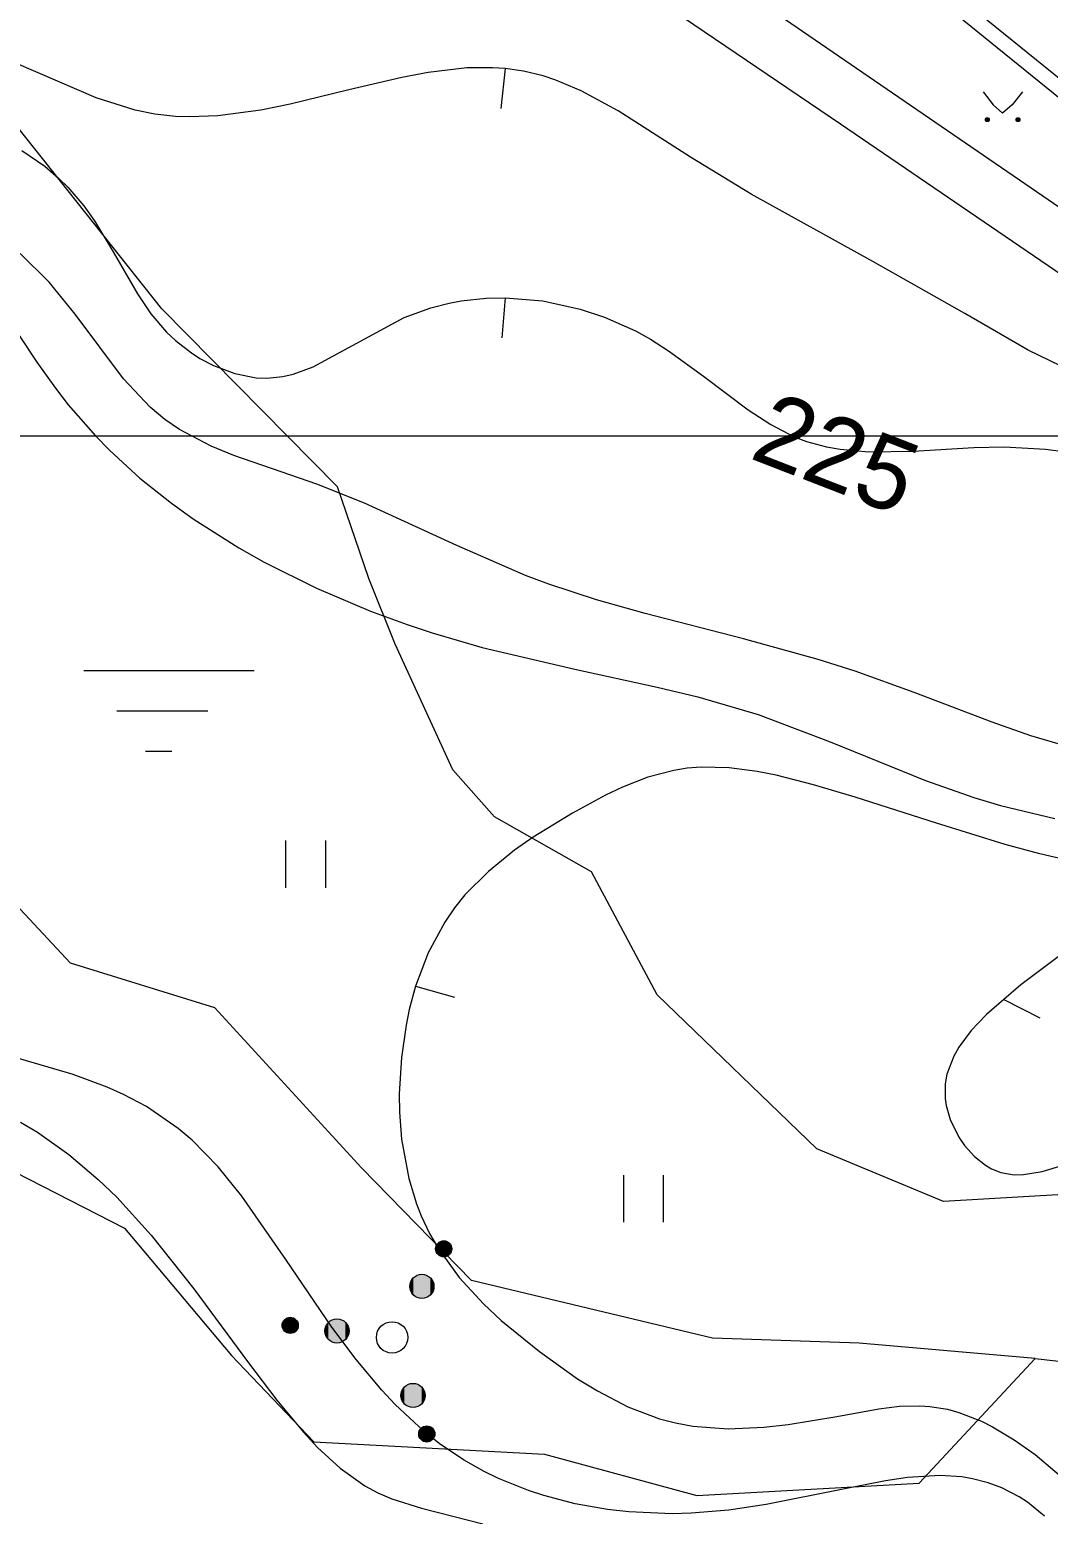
# Model space of a CAD drawing. Extents: x 1000 to 4000, y -5000 to -1000.
# Drawn here: x 1514.7 to 1565.2, y -4764.4 to -4690.7 of the extents above; entities that cross this region are included whole.
import ezdxf
from ezdxf.enums import TextEntityAlignment as Align

# ---------------------------------------------------------------- set-up
doc = ezdxf.new("R2010")
doc.units = 0
doc.header["$MEASUREMENT"] = 0
for name, color, linetype in [('границы команд_1', 10, 'CONTINUOUS'), ('СЛОЙ_11', 7, 'CONTINUOUS'), ('СЛОЙ_24', 7, 'CONTINUOUS'), ('СЛОЙ_31', 7, 'CONTINUOUS'), ('СЛОЙ_33', 7, 'CONTINUOUS'), ('СЛОЙ_40', 7, 'CONTINUOUS'), ('СЛОЙ_41', 7, 'CONTINUOUS'), ('СЛОЙ_50', 7, 'CONTINUOUS')]:
    doc.layers.add(name, color=color, linetype=linetype)
doc.styles.add('STYLE-CHAR_FAST_FONT', font='CHAR_FAST_FONT.shx')

msp = doc.modelspace()

# ---------------------------------------------------------------- linework, layer by layer
at = {"layer": 'границы команд_1', "color": 251, "lineweight": 0}
msp.add_lwpolyline([(1033.439, -1863.261), (3102.461, -1863.261), (3102.461, -4710.896), (1033.439, -4710.896)], close=True, dxfattribs=at)
at = {"layer": 'СЛОЙ_11', "color": 253, "linetype": 'Continuous', "lineweight": 0}
msp.add_lwpolyline([(1601.91, -4721.414), (1601.555, -4721.146), (1568.112, -4696.076), (1538.503, -4672.076), (1499.866, -4640.491), (1496.121, -4640.937)], dxfattribs=at)
at = {"layer": 'СЛОЙ_24', "color": 253, "linetype": 'Continuous', "lineweight": 0}
msp.add_lwpolyline([(1500.007, -4634.637), (1503.788, -4637.653), (1504.875, -4638.907), (1505.836, -4640.537), (1506.212, -4641.79), (1507.173, -4644.507), (1507.799, -4645.51), (1538.321, -4670.924), (1554.783, -4684.3), (1566.664, -4693.914), (1617.22, -4732.036), (1644.224, -4752.619)], dxfattribs=at)
at = {"layer": 'СЛОЙ_31', "color": 253, "linetype": 'Continuous', "lineweight": 0}
msp.add_lwpolyline([(1502.142, -4655.783), (1505.355, -4657.972), (1525.992, -4672.197), (1539.82, -4681.745), (1552.422, -4690.426), (1564.32, -4698.594), (1583.822, -4711.971), (1583.745, -4712.267), (1583.643, -4712.559), (1583.516, -4712.844), (1583.366, -4713.118), (1583.192, -4713.38), (1582.998, -4713.626), (1582.785, -4713.854), (1582.556, -4714.061), (1582.313, -4714.247), (1568.028, -4704.409), (1554.874, -4695.44), (1542.441, -4686.994), (1532.61, -4680.347), (1500.85, -4658.609)], dxfattribs=at)
at = {"layer": 'СЛОЙ_33', "color": 253, "linetype": 'Continuous', "lineweight": 0}
for p, q in [((1517.37, -4722.519), (1525.817, -4722.519)), ((1519.011, -4724.519), (1523.514, -4724.519)), ((1520.431, -4726.519), (1521.736, -4726.519))]:
    msp.add_line(p, q, dxfattribs=at)
for points in [[(1575.906, -4755.198), (1578.851, -4751.482), (1583.218, -4746.238), (1583.218, -4742.916), (1579.026, -4739.071), (1576.755, -4739.246), (1570.99, -4745.014), (1565.925, -4748.51), (1559.986, -4748.86), (1553.697, -4746.238), (1545.783, -4738.61), (1542.537, -4732.507), (1537.732, -4729.78), (1535.655, -4727.443), (1532.798, -4721.21), (1531.499, -4717.964), (1529.941, -4713.419), (1521.241, -4704.589), (1513.222, -4694.494)], [(1564.527, -4756.639), (1555.805, -4755.884), (1548.534, -4755.624), (1536.588, -4752.765), (1531.134, -4747.177), (1523.862, -4739.251), (1516.721, -4737.041), (1513.085, -4733.143)], [(1564.527, -4756.639), (1569.942, -4757.251), (1574.833, -4756.552), (1575.906, -4755.198)]]:
    msp.add_lwpolyline(points, dxfattribs=at)
at = {"layer": 'СЛОЙ_40', "color": 253, "linetype": 'Continuous', "lineweight": 0}
msp.add_lwpolyline([(1444.811, -4709.673), (1448.488, -4713.561), (1454.113, -4716.283), (1456.777, -4719.366), (1461.087, -4722.019), (1466.764, -4723.085), (1475.571, -4721.486), (1486.998, -4727.404), (1499.853, -4736.994), (1508.575, -4744.64), (1519.397, -4750.173), (1524.695, -4756.484), (1528.776, -4760.772), (1540.202, -4761.384), (1547.752, -4763.426), (1558.77, -4762.814), (1564.527, -4756.639)], dxfattribs=at)
at = {"layer": 'СЛОЙ_41', "color": 253, "linetype": 'Continuous', "lineweight": 0}
for p, q in [((1561.94, -4693.823), (1562.45, -4694.473)), ((1563.89, -4693.823), (1563.38, -4694.473)), ((1562.45, -4694.473), (1562.91, -4694.883)), ((1563.38, -4694.473), (1562.91, -4694.883)), ((1527.394, -4733.299), (1527.394, -4730.959)), ((1529.344, -4730.959), (1529.344, -4733.299)), ((1544.138, -4749.884), (1544.138, -4747.544)), ((1546.088, -4747.544), (1546.088, -4749.884))]:
    msp.add_line(p, q, dxfattribs=at)
for centre, radius in [((1562.154, -4695.211), 0.0976), ((1563.675, -4695.211), 0.0976), ((1535.211, -4751.199), 0.4), ((1534.129, -4753.062), 0.6), ((1527.604, -4754.995), 0.4), ((1529.918, -4755.269), 0.6), ((1532.654, -4755.593), 0.78), ((1533.691, -4758.469), 0.6), ((1534.371, -4760.378), 0.4)]:
    msp.add_circle(centre, radius, dxfattribs=at)
for points in [[(1562.058, -4695.23), (1562.056, -4695.211), (1562.058, -4695.192)], [(1562.063, -4695.248), (1562.058, -4695.192), (1562.063, -4695.174)], [(1562.058, -4695.23), (1562.058, -4695.192), (1562.063, -4695.248)], [(1562.072, -4695.265), (1562.063, -4695.174), (1562.072, -4695.157)], [(1562.063, -4695.248), (1562.063, -4695.174), (1562.072, -4695.265)], [(1562.085, -4695.28), (1562.072, -4695.157), (1562.085, -4695.142)], [(1562.072, -4695.265), (1562.072, -4695.157), (1562.085, -4695.28)], [(1562.099, -4695.292), (1562.085, -4695.142), (1562.099, -4695.13)], [(1562.085, -4695.28), (1562.085, -4695.142), (1562.099, -4695.292)], [(1562.116, -4695.301), (1562.099, -4695.13), (1562.116, -4695.121)], [(1562.099, -4695.292), (1562.099, -4695.13), (1562.116, -4695.301)], [(1562.135, -4695.307), (1562.116, -4695.121), (1562.135, -4695.115)], [(1562.116, -4695.301), (1562.116, -4695.121), (1562.135, -4695.307)], [(1562.154, -4695.309), (1562.135, -4695.115), (1562.154, -4695.113)], [(1562.135, -4695.307), (1562.135, -4695.115), (1562.154, -4695.309)], [(1563.579, -4695.23), (1563.577, -4695.211), (1563.579, -4695.192)], [(1563.584, -4695.248), (1563.579, -4695.192), (1563.584, -4695.174)], [(1563.579, -4695.23), (1563.579, -4695.192), (1563.584, -4695.248)], [(1563.593, -4695.265), (1563.584, -4695.174), (1563.593, -4695.157)], [(1563.584, -4695.248), (1563.584, -4695.174), (1563.593, -4695.265)], [(1563.606, -4695.28), (1563.593, -4695.157), (1563.606, -4695.142)], [(1563.593, -4695.265), (1563.593, -4695.157), (1563.606, -4695.28)], [(1563.62, -4695.292), (1563.606, -4695.142), (1563.62, -4695.13)], [(1563.606, -4695.28), (1563.606, -4695.142), (1563.62, -4695.292)], [(1563.637, -4695.301), (1563.62, -4695.13), (1563.637, -4695.121)], [(1563.62, -4695.292), (1563.62, -4695.13), (1563.637, -4695.301)], [(1563.656, -4695.307), (1563.637, -4695.121), (1563.656, -4695.115)], [(1563.637, -4695.301), (1563.637, -4695.121), (1563.656, -4695.307)], [(1563.675, -4695.309), (1563.656, -4695.115), (1563.675, -4695.113)], [(1563.656, -4695.307), (1563.656, -4695.115), (1563.675, -4695.309)], [(1534.879, -4751.421), (1534.842, -4751.046), (1534.879, -4750.977)], [(1534.929, -4751.482), (1534.879, -4750.977), (1534.929, -4750.916)], [(1534.879, -4751.421), (1534.879, -4750.977), (1534.929, -4751.482)], [(1534.989, -4751.532), (1534.929, -4750.916), (1534.989, -4750.866)], [(1534.929, -4751.482), (1534.929, -4750.916), (1534.989, -4751.532)], [(1535.058, -4751.568), (1534.989, -4750.866), (1535.058, -4750.829)], [(1534.989, -4751.532), (1534.989, -4750.866), (1535.058, -4751.568)], [(1535.133, -4751.591), (1535.058, -4750.829), (1535.133, -4750.807)], [(1535.058, -4751.568), (1535.058, -4750.829), (1535.133, -4751.591)], [(1535.211, -4751.599), (1535.133, -4750.807), (1535.211, -4750.799)], [(1535.133, -4751.591), (1535.133, -4750.807), (1535.211, -4751.599)], [(1534.819, -4751.277), (1534.811, -4751.199), (1534.819, -4751.121)], [(1534.842, -4751.352), (1534.819, -4751.121), (1534.842, -4751.046)], [(1534.819, -4751.277), (1534.819, -4751.121), (1534.842, -4751.352)], [(1534.842, -4751.352), (1534.842, -4751.046), (1534.879, -4751.421)], [(1534.012, -4753.65), (1533.9, -4752.508), (1534.012, -4752.473)], [(1534.129, -4753.662), (1534.012, -4752.473), (1534.129, -4752.462)], [(1534.012, -4753.65), (1534.012, -4752.473), (1534.129, -4753.662)], [(1533.541, -4753.179), (1533.529, -4753.062), (1533.541, -4752.945)], [(1533.575, -4753.292), (1533.541, -4752.945), (1533.575, -4752.832)], [(1533.541, -4753.179), (1533.541, -4752.945), (1533.575, -4753.292)], [(1533.631, -4753.395), (1533.575, -4752.832), (1533.631, -4752.729)], [(1533.575, -4753.292), (1533.575, -4752.832), (1533.631, -4753.395)], [(1533.705, -4753.486), (1533.631, -4752.729), (1533.705, -4752.638)], [(1533.631, -4753.395), (1533.631, -4752.729), (1533.705, -4753.486)], [(1533.796, -4753.561), (1533.705, -4752.638), (1533.796, -4752.563)], [(1533.705, -4753.486), (1533.705, -4752.638), (1533.796, -4753.561)], [(1533.9, -4753.616), (1533.796, -4752.563), (1533.9, -4752.508)], [(1533.796, -4753.561), (1533.796, -4752.563), (1533.9, -4753.616)], [(1533.9, -4753.616), (1533.9, -4752.508), (1534.012, -4753.65)], [(1527.382, -4755.328), (1527.322, -4754.712), (1527.382, -4754.662)], [(1527.451, -4755.364), (1527.382, -4754.662), (1527.451, -4754.625)], [(1527.382, -4755.328), (1527.382, -4754.662), (1527.451, -4755.364)], [(1527.526, -4755.387), (1527.451, -4754.625), (1527.526, -4754.603)], [(1527.451, -4755.364), (1527.451, -4754.625), (1527.526, -4755.387)], [(1527.604, -4755.395), (1527.526, -4754.603), (1527.604, -4754.595)], [(1527.526, -4755.387), (1527.526, -4754.603), (1527.604, -4755.395)], [(1529.801, -4755.857), (1529.689, -4754.715), (1529.801, -4754.68)], [(1529.918, -4755.869), (1529.801, -4754.68), (1529.918, -4754.669)], [(1529.801, -4755.857), (1529.801, -4754.68), (1529.918, -4755.869)], [(1527.212, -4755.073), (1527.204, -4754.995), (1527.212, -4754.917)], [(1527.235, -4755.148), (1527.212, -4754.917), (1527.235, -4754.842)], [(1527.212, -4755.073), (1527.212, -4754.917), (1527.235, -4755.148)], [(1527.272, -4755.217), (1527.235, -4754.842), (1527.272, -4754.773)], [(1527.235, -4755.148), (1527.235, -4754.842), (1527.272, -4755.217)], [(1527.322, -4755.278), (1527.272, -4754.773), (1527.322, -4754.712)], [(1527.272, -4755.217), (1527.272, -4754.773), (1527.322, -4755.278)], [(1527.322, -4755.278), (1527.322, -4754.712), (1527.382, -4755.328)], [(1529.33, -4755.386), (1529.318, -4755.269), (1529.33, -4755.152)], [(1529.364, -4755.499), (1529.33, -4755.152), (1529.364, -4755.039)], [(1529.33, -4755.386), (1529.33, -4755.152), (1529.364, -4755.499)], [(1529.42, -4755.602), (1529.364, -4755.039), (1529.42, -4754.936)], [(1529.364, -4755.499), (1529.364, -4755.039), (1529.42, -4755.602)], [(1529.494, -4755.693), (1529.42, -4754.936), (1529.494, -4754.845)], [(1529.42, -4755.602), (1529.42, -4754.936), (1529.494, -4755.693)], [(1529.585, -4755.768), (1529.494, -4754.845), (1529.585, -4754.77)], [(1529.494, -4755.693), (1529.494, -4754.845), (1529.585, -4755.768)], [(1529.689, -4755.823), (1529.585, -4754.77), (1529.689, -4754.715)], [(1529.585, -4755.768), (1529.585, -4754.77), (1529.689, -4755.823)], [(1529.689, -4755.823), (1529.689, -4754.715), (1529.801, -4755.857)], [(1533.103, -4758.586), (1533.091, -4758.469), (1533.103, -4758.352)], [(1533.137, -4758.699), (1533.103, -4758.352), (1533.137, -4758.239)], [(1533.103, -4758.586), (1533.103, -4758.352), (1533.137, -4758.699)], [(1533.193, -4758.802), (1533.137, -4758.239), (1533.193, -4758.136)], [(1533.137, -4758.699), (1533.137, -4758.239), (1533.193, -4758.802)], [(1533.267, -4758.893), (1533.193, -4758.136), (1533.267, -4758.045)], [(1533.193, -4758.802), (1533.193, -4758.136), (1533.267, -4758.893)], [(1533.358, -4758.968), (1533.267, -4758.045), (1533.358, -4757.97)], [(1533.267, -4758.893), (1533.267, -4758.045), (1533.358, -4758.968)], [(1533.462, -4759.023), (1533.358, -4757.97), (1533.462, -4757.915)], [(1533.358, -4758.968), (1533.358, -4757.97), (1533.462, -4759.023)], [(1533.574, -4759.057), (1533.462, -4757.915), (1533.574, -4757.88)], [(1533.462, -4759.023), (1533.462, -4757.915), (1533.574, -4759.057)], [(1533.691, -4759.069), (1533.574, -4757.88), (1533.691, -4757.869)], [(1533.574, -4759.057), (1533.574, -4757.88), (1533.691, -4759.069)], [(1533.979, -4760.456), (1533.971, -4760.378), (1533.979, -4760.3)], [(1534.002, -4760.531), (1533.979, -4760.3), (1534.002, -4760.225)], [(1533.979, -4760.456), (1533.979, -4760.3), (1534.002, -4760.531)], [(1534.039, -4760.6), (1534.002, -4760.225), (1534.039, -4760.156)], [(1534.002, -4760.531), (1534.002, -4760.225), (1534.039, -4760.6)], [(1534.089, -4760.661), (1534.039, -4760.156), (1534.089, -4760.095)], [(1534.039, -4760.6), (1534.039, -4760.156), (1534.089, -4760.661)], [(1534.149, -4760.711), (1534.089, -4760.095), (1534.149, -4760.045)], [(1534.089, -4760.661), (1534.089, -4760.095), (1534.149, -4760.711)], [(1534.218, -4760.747), (1534.149, -4760.045), (1534.218, -4760.008)], [(1534.149, -4760.711), (1534.149, -4760.045), (1534.218, -4760.747)], [(1534.293, -4760.77), (1534.218, -4760.008), (1534.293, -4759.986)], [(1534.218, -4760.747), (1534.218, -4760.008), (1534.293, -4760.77)], [(1534.371, -4760.778), (1534.293, -4759.986), (1534.371, -4759.978)], [(1534.293, -4760.77), (1534.293, -4759.986), (1534.371, -4760.778)]]:
    msp.add_solid(points, dxfattribs=at)
at = {"layer": 'СЛОЙ_41', "color": 253, "linetype": 'Continuous', "lineweight": 0, "extrusion": (0, 0, -1)}
for points in [[(-1562.154, -4695.309), (-1562.154, -4695.113), (-1562.173, -4695.307)], [(-1562.173, -4695.307), (-1562.154, -4695.113), (-1562.173, -4695.115)], [(-1562.173, -4695.307), (-1562.173, -4695.115), (-1562.191, -4695.301)], [(-1562.191, -4695.301), (-1562.173, -4695.115), (-1562.191, -4695.121)], [(-1562.191, -4695.301), (-1562.191, -4695.121), (-1562.208, -4695.292)], [(-1562.208, -4695.292), (-1562.191, -4695.121), (-1562.208, -4695.13)], [(-1562.208, -4695.292), (-1562.208, -4695.13), (-1562.223, -4695.28)], [(-1562.223, -4695.28), (-1562.208, -4695.13), (-1562.223, -4695.142)], [(-1562.223, -4695.28), (-1562.223, -4695.142), (-1562.235, -4695.265)], [(-1562.235, -4695.265), (-1562.223, -4695.142), (-1562.235, -4695.157)], [(-1562.235, -4695.265), (-1562.235, -4695.157), (-1562.244, -4695.248)], [(-1562.244, -4695.248), (-1562.235, -4695.157), (-1562.244, -4695.174)], [(-1562.244, -4695.248), (-1562.244, -4695.174), (-1562.249, -4695.23)], [(-1562.249, -4695.23), (-1562.244, -4695.174), (-1562.249, -4695.192)], [(-1562.249, -4695.23), (-1562.249, -4695.192), (-1562.251, -4695.211)], [(-1563.675, -4695.309), (-1563.675, -4695.113), (-1563.694, -4695.307)], [(-1563.694, -4695.307), (-1563.675, -4695.113), (-1563.694, -4695.115)], [(-1563.694, -4695.307), (-1563.694, -4695.115), (-1563.712, -4695.301)], [(-1563.712, -4695.301), (-1563.694, -4695.115), (-1563.712, -4695.121)], [(-1563.712, -4695.301), (-1563.712, -4695.121), (-1563.729, -4695.292)], [(-1563.729, -4695.292), (-1563.712, -4695.121), (-1563.729, -4695.13)], [(-1563.729, -4695.292), (-1563.729, -4695.13), (-1563.744, -4695.28)], [(-1563.744, -4695.28), (-1563.729, -4695.13), (-1563.744, -4695.142)], [(-1563.744, -4695.28), (-1563.744, -4695.142), (-1563.756, -4695.265)], [(-1563.756, -4695.265), (-1563.744, -4695.142), (-1563.756, -4695.157)], [(-1563.756, -4695.265), (-1563.756, -4695.157), (-1563.765, -4695.248)], [(-1563.765, -4695.248), (-1563.756, -4695.157), (-1563.765, -4695.174)], [(-1563.765, -4695.248), (-1563.765, -4695.174), (-1563.77, -4695.23)], [(-1563.77, -4695.23), (-1563.765, -4695.174), (-1563.77, -4695.192)], [(-1563.77, -4695.23), (-1563.77, -4695.192), (-1563.772, -4695.211)], [(-1535.211, -4751.599), (-1535.211, -4750.799), (-1535.29, -4751.591)], [(-1535.29, -4751.591), (-1535.211, -4750.799), (-1535.29, -4750.807)], [(-1535.29, -4751.591), (-1535.29, -4750.807), (-1535.365, -4751.568)], [(-1535.365, -4751.568), (-1535.29, -4750.807), (-1535.365, -4750.829)], [(-1535.365, -4751.568), (-1535.365, -4750.829), (-1535.434, -4751.532)], [(-1535.434, -4751.532), (-1535.365, -4750.829), (-1535.434, -4750.866)], [(-1535.434, -4751.532), (-1535.434, -4750.866), (-1535.494, -4751.482)], [(-1535.494, -4751.482), (-1535.434, -4750.866), (-1535.494, -4750.916)], [(-1535.494, -4751.482), (-1535.494, -4750.916), (-1535.544, -4751.421)], [(-1535.544, -4751.421), (-1535.494, -4750.916), (-1535.544, -4750.977)], [(-1535.544, -4751.421), (-1535.544, -4750.977), (-1535.581, -4751.352)], [(-1535.581, -4751.352), (-1535.544, -4750.977), (-1535.581, -4751.046)], [(-1535.581, -4751.352), (-1535.581, -4751.046), (-1535.604, -4751.277)], [(-1535.604, -4751.277), (-1535.581, -4751.046), (-1535.604, -4751.121)], [(-1535.604, -4751.277), (-1535.604, -4751.121), (-1535.611, -4751.199)], [(-1534.129, -4753.662), (-1534.129, -4752.462), (-1534.247, -4753.65)], [(-1534.247, -4753.65), (-1534.129, -4752.462), (-1534.247, -4752.473)], [(-1534.247, -4753.65), (-1534.247, -4752.473), (-1534.359, -4753.616)], [(-1534.359, -4753.616), (-1534.247, -4752.473), (-1534.359, -4752.508)], [(-1534.359, -4753.616), (-1534.359, -4752.508), (-1534.463, -4753.561)], [(-1534.463, -4753.561), (-1534.359, -4752.508), (-1534.463, -4752.563)], [(-1534.463, -4753.561), (-1534.463, -4752.563), (-1534.554, -4753.486)], [(-1534.554, -4753.486), (-1534.463, -4752.563), (-1534.554, -4752.638)], [(-1534.554, -4753.486), (-1534.554, -4752.638), (-1534.628, -4753.395)], [(-1534.628, -4753.395), (-1534.554, -4752.638), (-1534.628, -4752.729)], [(-1534.628, -4753.395), (-1534.628, -4752.729), (-1534.684, -4753.292)], [(-1534.684, -4753.292), (-1534.628, -4752.729), (-1534.684, -4752.832)], [(-1534.684, -4753.292), (-1534.684, -4752.832), (-1534.718, -4753.179)], [(-1534.718, -4753.179), (-1534.684, -4752.832), (-1534.718, -4752.945)], [(-1534.718, -4753.179), (-1534.718, -4752.945), (-1534.729, -4753.062)], [(-1527.604, -4755.395), (-1527.604, -4754.595), (-1527.683, -4755.387)], [(-1527.683, -4755.387), (-1527.604, -4754.595), (-1527.683, -4754.603)], [(-1527.683, -4755.387), (-1527.683, -4754.603), (-1527.758, -4755.364)], [(-1527.758, -4755.364), (-1527.683, -4754.603), (-1527.758, -4754.625)], [(-1527.758, -4755.364), (-1527.758, -4754.625), (-1527.827, -4755.328)], [(-1527.827, -4755.328), (-1527.758, -4754.625), (-1527.827, -4754.662)], [(-1527.827, -4755.328), (-1527.827, -4754.662), (-1527.887, -4755.278)], [(-1527.887, -4755.278), (-1527.827, -4754.662), (-1527.887, -4754.712)], [(-1529.918, -4755.869), (-1529.918, -4754.669), (-1530.036, -4755.857)], [(-1530.036, -4755.857), (-1529.918, -4754.669), (-1530.036, -4754.68)], [(-1530.036, -4755.857), (-1530.036, -4754.68), (-1530.148, -4755.823)], [(-1530.148, -4755.823), (-1530.036, -4754.68), (-1530.148, -4754.715)], [(-1527.887, -4755.278), (-1527.887, -4754.712), (-1527.937, -4755.217)], [(-1527.937, -4755.217), (-1527.887, -4754.712), (-1527.937, -4754.773)], [(-1527.937, -4755.217), (-1527.937, -4754.773), (-1527.974, -4755.148)], [(-1527.974, -4755.148), (-1527.937, -4754.773), (-1527.974, -4754.842)], [(-1527.974, -4755.148), (-1527.974, -4754.842), (-1527.997, -4755.073)], [(-1527.997, -4755.073), (-1527.974, -4754.842), (-1527.997, -4754.917)], [(-1527.997, -4755.073), (-1527.997, -4754.917), (-1528.004, -4754.995)], [(-1530.148, -4755.823), (-1530.148, -4754.715), (-1530.252, -4755.768)], [(-1530.252, -4755.768), (-1530.148, -4754.715), (-1530.252, -4754.77)], [(-1530.252, -4755.768), (-1530.252, -4754.77), (-1530.343, -4755.693)], [(-1530.343, -4755.693), (-1530.252, -4754.77), (-1530.343, -4754.845)], [(-1530.343, -4755.693), (-1530.343, -4754.845), (-1530.417, -4755.602)], [(-1530.417, -4755.602), (-1530.343, -4754.845), (-1530.417, -4754.936)], [(-1530.417, -4755.602), (-1530.417, -4754.936), (-1530.473, -4755.499)], [(-1530.473, -4755.499), (-1530.417, -4754.936), (-1530.473, -4755.039)], [(-1530.473, -4755.499), (-1530.473, -4755.039), (-1530.507, -4755.386)], [(-1530.507, -4755.386), (-1530.473, -4755.039), (-1530.507, -4755.152)], [(-1530.507, -4755.386), (-1530.507, -4755.152), (-1530.518, -4755.269)], [(-1533.691, -4759.069), (-1533.691, -4757.869), (-1533.809, -4759.057)], [(-1533.809, -4759.057), (-1533.691, -4757.869), (-1533.809, -4757.88)], [(-1533.809, -4759.057), (-1533.809, -4757.88), (-1533.921, -4759.023)], [(-1533.921, -4759.023), (-1533.809, -4757.88), (-1533.921, -4757.915)], [(-1533.921, -4759.023), (-1533.921, -4757.915), (-1534.025, -4758.968)], [(-1534.025, -4758.968), (-1533.921, -4757.915), (-1534.025, -4757.97)], [(-1534.025, -4758.968), (-1534.025, -4757.97), (-1534.116, -4758.893)], [(-1534.116, -4758.893), (-1534.025, -4757.97), (-1534.116, -4758.045)], [(-1534.116, -4758.893), (-1534.116, -4758.045), (-1534.19, -4758.802)], [(-1534.19, -4758.802), (-1534.116, -4758.045), (-1534.19, -4758.136)], [(-1534.19, -4758.802), (-1534.19, -4758.136), (-1534.246, -4758.699)], [(-1534.246, -4758.699), (-1534.19, -4758.136), (-1534.246, -4758.239)], [(-1534.246, -4758.699), (-1534.246, -4758.239), (-1534.28, -4758.586)], [(-1534.28, -4758.586), (-1534.246, -4758.239), (-1534.28, -4758.352)], [(-1534.28, -4758.586), (-1534.28, -4758.352), (-1534.291, -4758.469)], [(-1534.371, -4760.778), (-1534.371, -4759.978), (-1534.45, -4760.77)], [(-1534.45, -4760.77), (-1534.371, -4759.978), (-1534.45, -4759.986)], [(-1534.45, -4760.77), (-1534.45, -4759.986), (-1534.525, -4760.747)], [(-1534.525, -4760.747), (-1534.45, -4759.986), (-1534.525, -4760.008)], [(-1534.525, -4760.747), (-1534.525, -4760.008), (-1534.594, -4760.711)], [(-1534.594, -4760.711), (-1534.525, -4760.008), (-1534.594, -4760.045)], [(-1534.594, -4760.711), (-1534.594, -4760.045), (-1534.654, -4760.661)], [(-1534.654, -4760.661), (-1534.594, -4760.045), (-1534.654, -4760.095)], [(-1534.654, -4760.661), (-1534.654, -4760.095), (-1534.704, -4760.6)], [(-1534.704, -4760.6), (-1534.654, -4760.095), (-1534.704, -4760.156)], [(-1534.704, -4760.6), (-1534.704, -4760.156), (-1534.741, -4760.531)], [(-1534.741, -4760.531), (-1534.704, -4760.156), (-1534.741, -4760.225)], [(-1534.741, -4760.531), (-1534.741, -4760.225), (-1534.764, -4760.456)], [(-1534.764, -4760.456), (-1534.741, -4760.225), (-1534.764, -4760.3)], [(-1534.764, -4760.456), (-1534.764, -4760.3), (-1534.771, -4760.378)]]:
    msp.add_solid(points, dxfattribs=at)
at = {"layer": 'СЛОЙ_50', "color": 253, "linetype": 'Continuous', "lineweight": 0}
for p, q in [((1538.25, -4692.673), (1538.042, -4694.662)), ((1538.257, -4704.037), (1538.087, -4706.03)), ((1533.818, -4738.18), (1535.745, -4738.716))]:
    msp.add_line(p, q, dxfattribs=at)
for points in [[(1565.782, -4707.409), (1564.182, -4706.638), (1561.046, -4704.814), (1556.474, -4702.238), (1550.442, -4698.902), (1547.442, -4697.075), (1543.857, -4694.773), (1542.023, -4693.781), (1540.774, -4693.254), (1540.139, -4693.043), (1539.172, -4692.805), (1538.25, -4692.673), (1537.627, -4692.632), (1536.364, -4692.647), (1534.433, -4692.87), (1533.129, -4693.117), (1530.503, -4693.739), (1527.593, -4694.442), (1526.15, -4694.733), (1524.014, -4695.02), (1522.615, -4695.074), (1521.924, -4695.049), (1520.9, -4694.94), (1519.919, -4694.744), (1517.986, -4694.134), (1512.097, -4691.604)], [(1514.303, -4696.74), (1515.439, -4697.523), (1516.14, -4698.125), (1516.579, -4698.558), (1517.379, -4699.488), (1517.904, -4700.225), (1518.835, -4701.772), (1520.032, -4703.848), (1520.703, -4704.831), (1521.476, -4705.741), (1521.914, -4706.16), (1522.704, -4706.775), (1523.131, -4707.048), (1523.802, -4707.404), (1524.852, -4707.803), (1525.92, -4708.008), (1526.448, -4708.029), (1527.232, -4707.949), (1527.744, -4707.831), (1528.748, -4707.465), (1533.25, -4705.027), (1534.569, -4704.538), (1535.473, -4704.306), (1536.084, -4704.192), (1537.321, -4704.058), (1538.257, -4704.037), (1540.13, -4704.193), (1541.977, -4704.599), (1543.177, -4705), (1544.717, -4705.688), (1545.454, -4706.094)], [(1567.138, -4726.593), (1564.306, -4725.763), (1562.397, -4725.085), (1558.533, -4723.61), (1555.601, -4722.552), (1553.762, -4721.971), (1550.074, -4720.957), (1545.191, -4719.702), (1542.788, -4719.021), (1540.425, -4718.249), (1539.263, -4717.815), (1535.853, -4716.331), (1531.293, -4714.226), (1528.926, -4713.278), (1527.157, -4712.671), (1524.814, -4711.858), (1523.69, -4711.397), (1522.113, -4710.571), (1521.39, -4710.076), (1520.661, -4709.464), (1519.345, -4708.054), (1516.939, -4704.851), (1515.655, -4703.27), (1514.212, -4701.841)], [(1513.467, -4704.843), (1515.049, -4707.231), (1515.963, -4708.528), (1516.604, -4709.35), (1517.958, -4710.894), (1518.669, -4711.618), (1520.155, -4712.979), (1521.719, -4714.23), (1522.801, -4715.007), (1525.052, -4716.438), (1526.309, -4717.148), (1528.9, -4718.442), (1531.578, -4719.575), (1533.403, -4720.242), (1534.634, -4720.65), (1537.122, -4721.375), (1541.707, -4722.452), (1545.784, -4723.342), (1547.805, -4723.835), (1550.793, -4724.711), (1554.363, -4726.056), (1559.088, -4727.979), (1561.488, -4728.826), (1562.811, -4729.219), (1565.498, -4729.859)], [(1545.454, -4706.094), (1546.359, -4706.666), (1548.081, -4707.923), (1550.3, -4709.6), (1551.424, -4710.332), (1552.587, -4710.93), (1553.19, -4711.165), (1554.183, -4711.437), (1554.867, -4711.556), (1556.279, -4711.675), (1558.48, -4711.643), (1561.489, -4711.467), (1562.993, -4711.432), (1565.036, -4711.542), (1566.037, -4711.68)], [(1567.377, -4732.23), (1564.754, -4731.621), (1563.033, -4731.143), (1559.634, -4730.088), (1555.599, -4728.799), (1553.539, -4728.193), (1551.688, -4727.719), (1550.754, -4727.53), (1549.354, -4727.343), (1547.966, -4727.312), (1547.28, -4727.369), (1546.623, -4727.474), (1545.331, -4727.82), (1544.064, -4728.315), (1543.232, -4728.708), (1541.597, -4729.593), (1539.649, -4730.786), (1538.723, -4731.432), (1537.423, -4732.483), (1536.264, -4733.653), (1535.749, -4734.29), (1535.261, -4735)], [(1535.261, -4735), (1534.441, -4736.529), (1533.818, -4738.18), (1533.506, -4739.33), (1533.342, -4740.113), (1533.113, -4741.706), (1533.009, -4743.514), (1533.021, -4744.416), (1533.124, -4745.755), (1533.48, -4747.711), (1533.863, -4748.961), (1534.099, -4749.565), (1534.513, -4750.441), (1534.949, -4751.197), (1535.978, -4752.618), (1537.183, -4753.929), (1538.063, -4754.751), (1539.95, -4756.291), (1541.848, -4757.64), (1542.829, -4758.245), (1544.34, -4759.028), (1545.902, -4759.622), (1546.703, -4759.834), (1547.558, -4759.99), (1549.303, -4760.117), (1551.085, -4760.043), (1552.285, -4759.908), (1554.693, -4759.505), (1556.772, -4759.125), (1557.797, -4759.004), (1558.807, -4758.977), (1559.305, -4759.01), (1560.176, -4759.157), (1560.748, -4759.314), (1561.867, -4759.751), (1562.415, -4760.024), (1563.485, -4760.663), (1564.518, -4761.399), (1566.47, -4763.048)], [(1565.669, -4736.719), (1563.821, -4738.105), (1562.966, -4738.843), (1562.112, -4739.58), (1561.361, -4740.373), (1560.739, -4741.207), (1560.491, -4741.641), (1560.146, -4742.546), (1560.062, -4743.018), (1560.059, -4743.751), (1560.111, -4744.092), (1560.308, -4744.779), (1560.744, -4745.662), (1561.026, -4746.07), (1561.514, -4746.617), (1562.069, -4747.058), (1562.366, -4747.229), (1562.831, -4747.416), (1563.489, -4747.524), (1563.941, -4747.517), (1564.869, -4747.358), (1567.671, -4746.517)], [(1562.966, -4738.843), (1564.751, -4739.746)], [(1547.47, -4764.312), (1546.526, -4764.337), (1544.392, -4764.248), (1543.322, -4764.126), (1541.73, -4763.842), (1540.169, -4763.436), (1539.406, -4763.186), (1537.927, -4762.592), (1537.215, -4762.247), (1536.189, -4761.669), (1534.988, -4760.848), (1534.232, -4760.244), (1532.811, -4758.915), (1532.142, -4758.199), (1530.87, -4756.681), (1529.668, -4755.076), (1527.386, -4751.728), (1525.207, -4748.586), (1524.03, -4747.133), (1522.745, -4745.817), (1522.051, -4745.225), (1520.478, -4744.147), (1519.337, -4743.54), (1518.538, -4743.179), (1516.85, -4742.556), (1513.298, -4741.508)], [(1514.238, -4744.913), (1515.07, -4745.41), (1516.639, -4746.519), (1518.091, -4747.76), (1519.003, -4748.645), (1520.707, -4750.517), (1522.822, -4753.178), (1525.532, -4756.847), (1526.941, -4758.695), (1528.261, -4760.293), (1528.962, -4761.048), (1530.08, -4762.081), (1531.294, -4762.946), (1531.942, -4763.299), (1532.639, -4763.6), (1534.104, -4764.063), (1537.142, -4764.832)], [(1564.989, -4764.451), (1564.142, -4763.767), (1563.732, -4763.503), (1562.87, -4763.058), (1562.197, -4762.803), (1561.413, -4762.599), (1560.884, -4762.511), (1559.815, -4762.438), (1558.19, -4762.533), (1557.101, -4762.695), (1554.928, -4763.136), (1551.195, -4763.884), (1549.339, -4764.154), (1547.47, -4764.312)]]:
    msp.add_lwpolyline(points, dxfattribs=at)

# ---------------------------------------------------------------- texts
at = {"layer": 'СЛОЙ_50', "color": 253, "linetype": 'Continuous', "lineweight": 0, "style": 'STYLE-CHAR_FAST_FONT'}
msp.add_text('225', height=3.6, rotation=338.76859, dxfattribs=at).set_placement((1554.692, -4711.749), align=Align.MIDDLE_CENTER)

doc.saveas('drawing.dxf')
